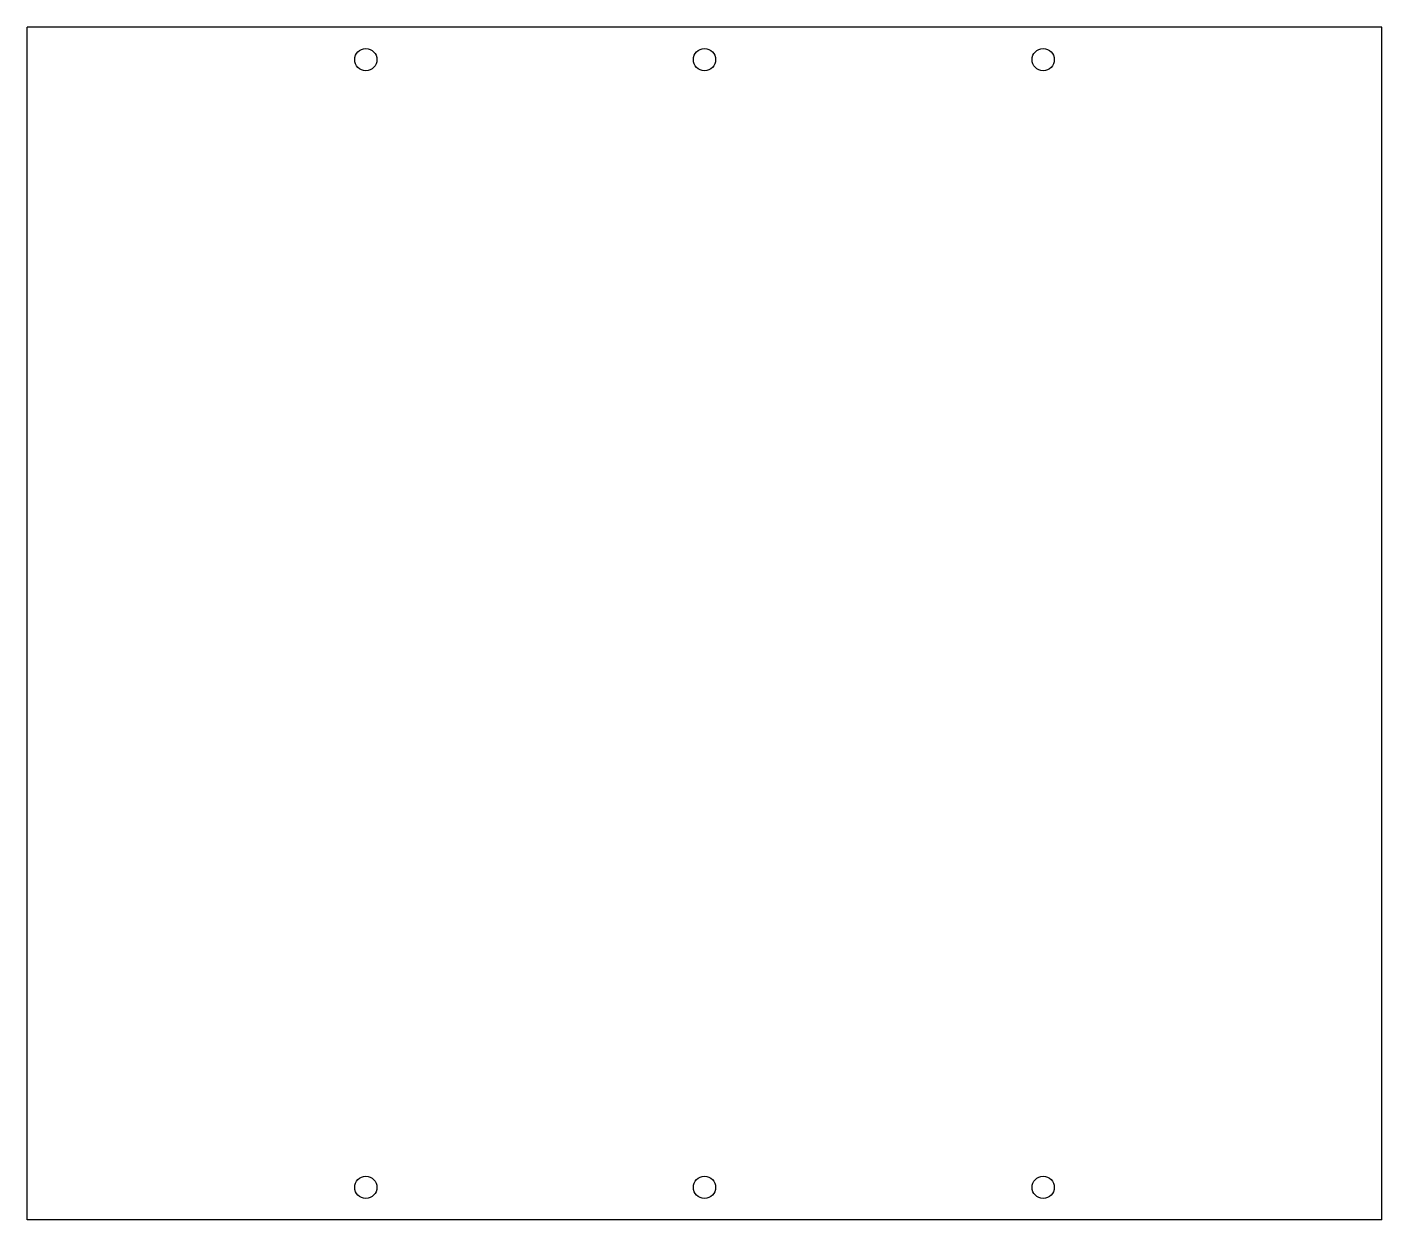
# Model space of a CAD drawing. Extents: x -125 to 125, y -110 to 110.
import ezdxf

# ---------------------------------------------------------------- set-up
doc = ezdxf.new("R2010")
doc.units = 0
doc.layers.add('VISIBLE', color=7, linetype='CONTINUOUS')

msp = doc.modelspace()

# ---------------------------------------------------------------- linework, layer by layer
at = {"layer": 'VISIBLE'}
for p, q in [((125, 110), (-125, 110)), ((-125, -110), (-125, 110)), ((125, -110), (125, 110)), ((125, -110), (-125, -110))]:
    msp.add_line(p, q, dxfattribs=at)
for centre in [(-62.5, 104), (0, 104), (62.5, 104), (-62.5, -104), (0, -104), (62.5, -104)]:
    msp.add_circle(centre, 2.05, dxfattribs=at)

doc.saveas('drawing.dxf')
